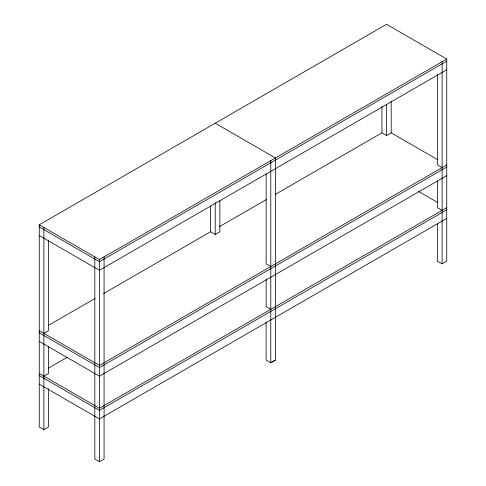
<?xml version="1.0" encoding="UTF-8"?>
<svg xmlns="http://www.w3.org/2000/svg" width="486" height="486" viewBox="0 0 486 486"><rect width="100%" height="100%" fill="white"/><g stroke="black" fill="none" stroke-linecap="round" stroke-linejoin="round"><path stroke-width="0.73" d="M48.503 388.666L48.503 426.945L43.874 429.618L39.245 426.945L39.245 224.818L386.552 24.3L446.756 59.055L446.756 261.182L442.126 263.855L437.497 261.182L437.497 223.657M39.245 224.818L99.448 259.573L446.756 59.055M446.756 61.193L99.448 261.711L39.245 226.956M446.756 69.753L99.448 270.271L39.245 235.516M48.466 325.365L95.068 298.465M103.603 293.538L210.584 231.773L215.213 234.446L219.848 231.773L219.848 200.797M219.156 226.822L266.407 199.539M275.598 194.236L381.923 132.848L386.552 135.521L391.187 132.848L437.552 159.621M43.874 333.366L48.503 330.693L48.503 240.048M48.466 368.145L67.505 357.155M43.874 376.146L48.503 373.473L48.503 346.609M446.756 164.93L99.448 365.448L39.245 330.693M446.756 167.069L99.448 367.586L39.245 332.831M446.756 175.628L99.448 376.146L39.245 341.391M446.756 207.71L99.448 408.228L39.245 373.473M446.756 209.849L99.448 410.366L39.245 375.611M446.756 218.402L99.448 418.92L39.245 384.165M270.726 362.744L275.416 360.102L275.416 157.98L215.213 123.225M94.813 256.9L94.813 459.027L99.448 461.7L104.077 459.027L104.077 256.9M266.097 321.799L266.097 360.071L270.787 362.775L275.416 360.102M442.126 167.603L437.497 164.93L437.497 74.285M418.616 191.46L437.552 202.395M442.126 210.383L437.497 207.71L437.497 180.847M270.787 266.528L266.152 263.855L266.152 173.964M270.787 309.303L266.152 306.63L266.152 279.025M442.126 61.728L442.126 263.855M391.187 101.124L391.187 132.848M386.552 104.551L386.552 135.521M381.923 106.41L381.923 132.848M270.787 160.653L270.787 362.775M215.213 202.717L215.213 234.446M210.584 206.088L210.584 231.773M99.448 259.573L99.448 461.7M43.874 227.491L43.874 429.618"/></g></svg>
